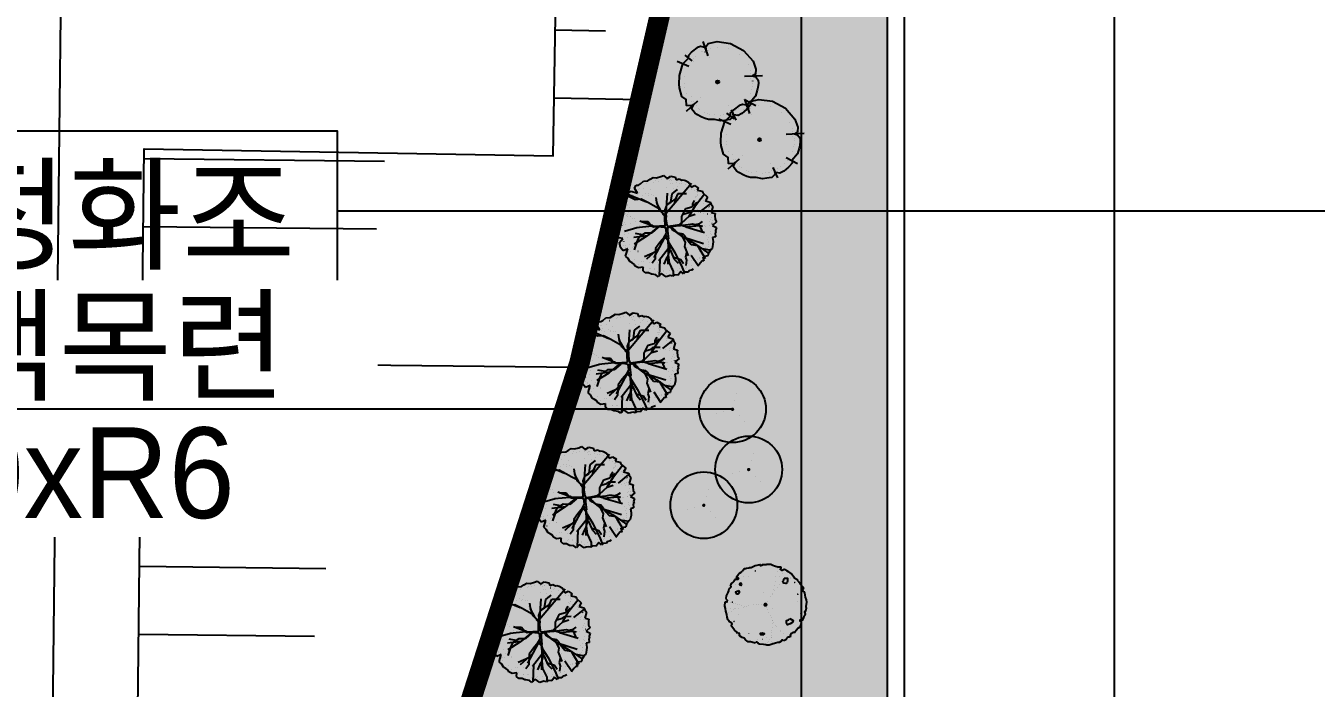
# Model space of a CAD drawing. Header units: millimetres. Extents: x 13387 to 322416, y 10188 to 219730.
# Drawn here: x 24831 to 47583, y 120930 to 132622 of the extents above; entities that cross this region are included whole.
import ezdxf
from ezdxf.enums import TextEntityAlignment as Align
from ezdxf.xclip import XClip

# ---------------------------------------------------------------- set-up
doc = ezdxf.new("R2010")
doc.units = ezdxf.units.MM
doc.header["$LTSCALE"] = 400
doc.header["$XCLIPFRAME"] = 0
doc.set_wipeout_variables(frame=1)
for name, pattern in [('base$0$base$0$PHANTOM2', [31.75, 15.875, -3.175, 3.175, -3.175, 3.175, -3.175]), ('base$0$base$0$XREF_BASE$0$PHANTOMX2', [5, 2.5, -0.5, 0.5, -0.5, 0.5, -0.5]), ('CONT', [2, 1, 1]), ('DOT2', [0.125, 0, -0.125])]:
    doc.linetypes.add(name, pattern=pattern)
doc.layers.get('Defpoints').update_dxf_attribs({"color": 153})
for name, color, linetype in [('0-wipeout', 255, 'Continuous'), ('0-녹지', 71, 'Continuous'), ('_교목_Name', 7, 'Continuous'), ('_교목_Plant', 90, 'Continuous'), ('_교목_Size', 7, 'Continuous'), ('_교목_Tag', 7, 'Continuous'), ('base$0$base$0$1-지적선', 3, 'Continuous'), ('base$0$base$0$A-조적해치', 8, 'Continuous'), ('base$0$base$0$LSMD_CONT_LDREG_41500', 1, 'Continuous'), ('base$0$base$0$rndur', 1, 'Continuous'), ('base$0$base$0$WID', 4, 'Continuous'), ('base$0$base$0$XREF_BASE$0$CE-SLOP-FILL', 1, 'Continuous'), ('base$0$base$0$XREF_BASE$0$CE_PROPERTY LINE', 2, 'Continuous'), ('base$0$base$0$XREF_BASE$0$LSMD_CONT_LDREG_41500', 1, 'Continuous'), ('base$0$base$0$XREF_BASE$0$성토옹벽', 6, 'Continuous'), ('base$0$base$0$사업부지', 7, 'Continuous'), ('tc-2', 252, 'Continuous')]:
    doc.layers.add(name, color=color, linetype=linetype)
doc.layers.add('base$0$base$0$A-MKXS-TEXT1', color=3, linetype='Continuous', lineweight=25)
doc.styles.add('base$0$base$0$SH_대대리576', font='NanumGothicBold.ttf')
doc.styles.add('Landy', font='')
doc.styles.get("Standard").update_dxf_attribs({"font": 'arial.ttf'})
doc.styles.get('Landy').set_extended_font_data('Dotum')
doc.dimstyles.new('LandyUse_T', dxfattribs={"dimtxt": 2.5, "dimasz": 80, "dimexe": 1.25, "dimexo": 0.625, "dimtad": 1, "dimtxsty": 'Standard', "dimcen": 2.5, "dimadec": 0, "dimazin": 0, "dimtfac": 1, "dimtmove": 0, "dimatfit": 3, "dimfxl": 1, "dimarcsym": 0})

# ---------------------------------------------------------------- blocks, each defined once
blk = doc.blocks.new('base$0$base$0$XREF_BASE$0$A$C3CBC0631')
at = {"layer": 'base$0$base$0$XREF_BASE$0$CE_PROPERTY LINE', "color": 8, "linetype": 'base$0$base$0$XREF_BASE$0$PHANTOMX2', "ltscale": 3, "flags": 128}
blk.add_lwpolyline([(24653, 158067), (15380, 151109), (8259, 149251), (3838, 149290), (748, 147602), (-6916, 147572), (-7299, 146160), (-1843, 125252), (436, 116516), (2171, 109870), (5326, 104706), (5798, 96717), (3940, 88655), (43, 76542), (81, 64279), (3722, 52297), (8342, 45951), (24954, 35648), (27528, 32946), (33205, 26984), (45785, 19196), (55262, 14961), (63842, 9900), (67943, 799), (71065, 403), (74495, 0), (71416, 11497), (72509, 16027), (80907, 20283), (84381, 29814), (86654, 26118), (86417, 19281), (94182, 16961), (94474, 13223), (94701, 13128), (143072, 50641), (145797, 73715), (141926, 86006), (137274, 142330), (130340, 137929), (128629, 139085), (122336, 140647), (114378, 141402), (105828, 145930), (90331, 146144), (69871, 143916), (58636, 140116), (56478, 144307), (45633, 153630)], close=True, dxfattribs=at)
blk = doc.blocks.new('base$0$base$0$G$C940A8A8A')
at = {"layer": 'base$0$base$0$LSMD_CONT_LDREG_41500', "color": 1, "linetype": 'Continuous', "const_width": 300, "flags": 128}
blk.add_lwpolyline([(108147, 137630), (87787, 140640), (75957, 139800), (74927, 144400), (66787, 156160), (47607, 165750), (36878, 161359), (29518, 161359), (25251, 162513), (21834, 161660), (14411, 163566), (13684, 162297), (13684, 140689), (13684, 131660), (13684, 124791), (15433, 118998), (13873, 111149), (10039, 103817), (3210, 93080)], dxfattribs=at)
blk = doc.blocks.new('base$0$base$0$현황측량 지적')
at = {"layer": 'base$0$base$0$rndur', "linetype": 'base$0$base$0$PHANTOM2', "ltscale": 2, "const_width": 360, "flags": 128}
blk.add_lwpolyline([(206883, -157310), (202971, -156085), (192523, -138055), (192037, -134393), (187653, -139214), (180694, -143462), (173737, -143509), (161354, -148904), (157725, -144242), (154816, -136784), (158050, -127241), (126239, -144923), (122996, -147375), (114777, -142533), (78067, -156212), (59378, -150969), (50990, -145420), (42961, -141949), (35259, -140747), (23792, -141142), (15855, -140119), (12425, -139716), (9303, -139321), (5202, -130219), (-3377, -125158), (-12855, -120922), (-25433, -113134), (-31110, -107172), (-33684, -104469), (-50296, -94166), (-54916, -87820), (-58556, -75838), (-58594, -63575), (-54697, -51462), (-52838, -43399), (-53310, -35411), (-56465, -30247), (-58199, -23603), (-65933, 6044), (-65550, 7455), (-83110, 7388), (-99556, 7405), (-100789, 7832), (-83513, -58384), (-91570, -60086), (-90952, -159807)], dxfattribs=at)
at = {"layer": 'base$0$base$0$rndur', "linetype": 'base$0$base$0$PHANTOM2', "ltscale": 2, "flags": 128}
blk.add_lwpolyline([(206883, -157310), (202971, -156085), (192523, -138055), (192037, -134393), (187653, -139214), (180694, -143462), (173737, -143509), (161354, -148904), (157725, -144242), (154816, -136784), (158050, -127241), (126239, -144923), (122996, -147375), (114777, -142533), (78067, -156212), (59378, -150969), (50990, -145420), (42961, -141949), (35259, -140747), (23792, -141142), (15855, -140119), (12425, -139716), (9303, -139321), (5202, -130219), (-3377, -125158), (-12855, -120922), (-25433, -113134), (-31110, -107172), (-33684, -104469), (-50296, -94166), (-54916, -87820), (-58556, -75838), (-58594, -63575), (-54697, -51462), (-52838, -43399), (-53310, -35411), (-56465, -30247), (-58199, -23603), (-65933, 6044), (-65550, 7455), (-83110, 7388), (-99556, 7405), (-100789, 7832), (-83513, -58384), (-91570, -60086), (-90952, -159807)], dxfattribs=at)
at = {"layer": 'base$0$base$0$1-지적선', "color": 8, "rotation": 14.62512504690287}
blk.add_blockref('base$0$base$0$G$C940A8A8A', (-38193, -154447), dxfattribs=at)
blk = doc.blocks.new('base$0$base$0$XREF_BASE$0$42423123')
at = {"color": 8, "elevation": -85.903, "flags": 128}
blk.add_lwpolyline([(296753.797, 354722.355), (296742.728, 354721.684), (296725.083, 354743.467), (296725.304, 354745.576), (296719.523, 354752.714), (296718.006, 354754.586), (296707.445, 354767.624, -0.241383), (296702.098, 354793.07), (296709.251, 354819.265), (296716.193, 354817.325), (296719.019, 354827.438), (296712.017, 354829.394), (296712.346, 354830.601)], format="xyb", dxfattribs=at)
at = {"color": 8, "flags": 128}
blk.add_lwpolyline([(296720.991, 354828.24), (296719.555, 354821.015), (296715.721, 354813.683), (296708.892, 354802.946), (296705.833, 354791.071), (296706.33, 354778.558), (296709.198, 354771.251), (296722.671, 354757.088), (296724.479, 354753.823), (296728.467, 354746.621), (296738.672, 354735.909), (296746.773, 354729.418), (296753.797, 354722.355)], dxfattribs=at)
at = {"layer": 'base$0$base$0$XREF_BASE$0$CE-SLOP-FILL', "color": 8}
for p, q in [((296716.791, 354819.464), (296717.643, 354819.226)), ((296709.206, 354819.1), (296713.296, 354817.983)), ((296716.468, 354818.308), (296717.926, 354817.901)), ((296708.89, 354817.942), (296712.853, 354816.86)), ((296708.574, 354816.785), (296712.41, 354815.737)), ((296708.257, 354815.627), (296715.67, 354813.603)), ((296707.941, 354814.469), (296711.469, 354813.506)), ((296707.625, 354813.312), (296710.973, 354812.398)), ((296707.309, 354812.154), (296710.478, 354811.289)), ((296706.993, 354810.997), (296709.983, 354810.18))]:
    blk.add_line(p, q, dxfattribs=at)
at = {"layer": 'base$0$base$0$XREF_BASE$0$LSMD_CONT_LDREG_41500', "color": 8, "linetype": 'Continuous', "flags": 128}
blk.add_lwpolyline([(296753.797, 354722.355), (296753.797, 354722.355), (296746.773, 354729.418), (296738.672, 354735.909), (296728.467, 354746.621), (296724.479, 354753.823), (296722.671, 354757.088), (296709.198, 354771.251), (296706.33, 354778.558), (296705.833, 354791.071), (296708.892, 354802.946), (296715.721, 354813.683), (296719.555, 354821.015), (296720.991, 354828.24)], dxfattribs=at)
blk = doc.blocks.new('base$0$base$0$XREF_BASE$0$A$C5E376D50')
at = {"color": 8}
blk.add_lwpolyline([(374986, 153404, -0.180089), (333337, 157628), (326035, 161222, 0.102992), (299192, 168139), (300158, 168093, -0.148011), (272310, 177969), (248009, 195863), (239404, 202199), (237464, 203627), (223953, 213576, -0.241383), (211743, 238073), (212176, 276367), (195483, 272011, -0.369038), (200555, 266091, -0.003164), (200552, 265424), (199994, 216062, -0.041869), (198408, 199419)], format="xyb", dxfattribs=at)
at = {"layer": 'Defpoints', "linetype": 'Continuous', "flags": 128}
blk.add_lwpolyline([(223488, 311364), (224064, 303398), (223324, 292498), (220744, 288205), (219448, 282647), (222600, 277488), (223072, 269500), (221214, 261437), (217317, 249324)], dxfattribs=at)
at = {"color": 8, "xscale": 1000, "yscale": 1000, "zscale": 1000, "rotation": 14.62585327519887}
blk.add_blockref('base$0$base$0$XREF_BASE$0$42423123', (-197286947, -417977119), dxfattribs=at)
blk = doc.blocks.new('base', base_point=(0, 0))
at = {"layer": 'base$0$base$0$사업부지', "linetype": 'Continuous', "ltscale": 10}
h = blk.add_hatch(dxfattribs=at)
h.set_pattern_fill('AR-HBONE', color=8, scale=100, angle=14.62513, style=0)
h.set_pattern_definition([(59.62512505, (-195145259.7, -419444232.27), (-142.83199963, 547.356392), [1200, -400]), (149.62512505, (-195145057.44, -419443887.18), (-142.83199963, 547.356392), [1200, -400])])
edge = h.paths.add_edge_path()
edge.add_arc((2429632.2, -997541.1), 8500, 12.08953, 71.41029, ccw=False)
edge.add_arc((2429632.2, -997541.1), 8500, 360, 12.08953, ccw=False)
edge.add_line((2438132.2, -997541.1), (2438132.2, -1035817.5))
edge.add_arc((2467632.2, -1035817.5), 29500, 180, 238.20401)
edge.add_line((2452088.7, -1060890.5), (2484216.1, -1080807.1))
edge.add_arc((2493436.8, -1065933.4), 17500, 238.20401, 296.88928)
edge.add_arc((2493436.8, -1065933.4), 17500, 296.88928, 329.81131)
edge.add_arc((2520232.4, -1081521.7), 13500, 90, 149.81131, ccw=False)
edge.add_line((2520232.4, -1068021.7), (2522153.2, -1068021.7))
edge.add_line((2522153.2, -1068021.7), (2522153.2, -1066521.7))
edge.add_line((2522153.2, -1066521.7), (2520232.4, -1066521.7))
edge.add_arc((2520232.4, -1081521.7), 15000, 90, 149.81131)
edge.add_arc((2493436.8, -1065933.4), 16000, 296.88928, 329.81131, ccw=False)
edge.add_arc((2493436.8, -1065933.4), 16000, 238.20401, 296.88928, ccw=False)
edge.add_line((2485006.4, -1079532.2), (2452879.1, -1059615.6))
edge.add_arc((2467632.2, -1035817.5), 28000, 180, 238.20401, ccw=False)
edge.add_line((2439632.2, -1035817.5), (2439632.2, -997541.1))
edge.add_arc((2429632.2, -997541.1), 10000, 360, 12.08953)
edge.add_arc((2429632.2, -997541.1), 10000, 12.08953, 76.96135)
edge.add_line((2431888.3, -987798.9), (2432341.9, -989484.6))
blk.add_lwpolyline([(2417941.7, -1007032.4), (2429951.3, -1007032.4), (2429951.3, -1009870.8), (2417941.7, -1009870.8)], close=True)
blk.add_lwpolyline([(2454429.9, -1008451.6), (2429951.3, -1008451.6)])
at = {"layer": 'base$0$base$0$A-조적해치'}
blk.add_lwpolyline([(2439948.2, -997533.7), (2439948.2, -1035810.1, 0.2595675), (2453053.2, -1059353.2), (2485180.5, -1079269.9)], format="xyb", dxfattribs=at)
at = {"layer": 'base$0$base$0$WID'}
for points in [[(2443648.2, -995439.3), (2443648.2, -1035810.1, 0.2595679), (2455002.7, -1056208.5), (2487130, -1076125.1, 0.2618101), (2498880, -1076628.6, 0.2618101)], [(2439648.2, -997533.7), (2439648.2, -1035810.1, 0.2595675), (2452895.1, -1059608.2), (2485022.4, -1079524.9)]]:
    blk.add_lwpolyline(points, format="xyb", dxfattribs=at)
at = {"layer": 'base$0$base$0$사업부지', "color": 8, "linetype": 'Continuous', "ltscale": 10, "flags": 128}
blk.add_lwpolyline([(2432341.9, -989484.6, -0.2647752), (2437943.7, -995760.9, -0.0527995), (2438132.2, -997541.1), (2438132.2, -1035817.5, 0.2595675), (2452088.7, -1060890.5), (2484216.1, -1080807.1, 0.2618101), (2501351.5, -1081541.3, 0.1446457), (2508563.3, -1074733.2, -0.267067), (2520232.4, -1068021.7), (2522153.2, -1068021.7)], format="xyb", dxfattribs=at)
ref = blk.add_blockref('base$0$base$0$현황측량 지적', (2488921, -959657.5))
XClip(ref).set_block_clipping_path([(-120941.079460036, -150848.0068536659), (162857.5363889819, 70751.9931463341)])
ref = blk.add_blockref('base$0$base$0$XREF_BASE$0$A$C5E376D50', (2212998.1, -1272554.8))
XClip(ref).set_block_clipping_path([(154965.4345864058, 162053.3751671459), (438965.4345861674, 383653.3751671459)])
at = {"layer": 'base$0$base$0$XREF_BASE$0$성토옹벽'}
blk.add_blockref('base$0$base$0$XREF_BASE$0$A$C3CBC0631', (2430288.9, -1099777.9), dxfattribs=at)
at = {"layer": 'base$0$base$0$A-MKXS-TEXT1', "style": 'base$0$base$0$SH_대대리576'}
blk.add_text('오수정화조', height=1600, dxfattribs=at).set_placement((2424197.2, -1008512.6), align=Align.MIDDLE_CENTER)
blk = doc.blocks.new('TL000073_0')
blk.add_hatch(color=256).paths.add_polyline_path([(0.024, 0, 1), (-0.024, 0, 1)])
at = {"color": 0}
blk.add_lwpolyline([(-0.187, 0.55), (-0.149, 0.605), (-0.009, 0.635), (0.205, 0.607), (0.409, 0.497), (0.558, 0.324), (0.604, 0.199), (0.598, 0.124), (0.551, 0.095), (0.6, 0.078), (0.639, 0.026), (0.641, -0.022), (0.634, -0.09), (0.625, -0.132), (0.597, -0.223), (0.511, -0.326), (0.519, -0.364), (0.457, -0.434), (0.382, -0.497), (0.321, -0.528), (0.257, -0.519), (0.24, -0.502), (0.246, -0.541), (0.195, -0.594), (0.156, -0.6), (0.115, -0.608), (0.05, -0.615), (-0.05, -0.593), (-0.141, -0.595), (-0.196, -0.578), (-0.247, -0.557), (-0.325, -0.515), (-0.36, -0.489), (-0.411, -0.424), (-0.375, -0.356), (-0.411, -0.378), (-0.488, -0.373), (-0.493, -0.28), (-0.563, -0.228), (-0.6, -0.096), (-0.607, -0.038), (-0.602, 0.103), (-0.545, 0.287), (-0.456, 0.375), (-0.455, 0.422), (-0.41, 0.467), (-0.299, 0.55), (-0.268, 0.563), (-0.206, 0.548), (-0.173, 0.485)], close=True, dxfattribs=at)
blk.add_circle((0, 0), 0.0236)
at = {"layer": 'tc-2', "linetype": 'CONT', "flags": 128}
for points in [[(-0.149, 0.413), (-0.228, 0.637)], [(-0.399, 0.33), (-0.512, 0.421)], [(-0.638, 0.327), (-0.452, 0.247)], [(0.422, 0.089), (0.707, 0.101)], [(-0.318, -0.305), (-0.495, -0.466)], [(0.422, -0.278), (0.6, -0.373)], [(0.211, -0.44), (0.287, -0.602)]]:
    blk.add_lwpolyline(points, dxfattribs=at)
at = {"layer": 'tc-2', "linetype": 'DOT2'}
blk.add_lwpolyline([(-0.141, 0.49), (-0.119, 0.522), (-0.007, 0.546), (0.177, 0.521), (0.352, 0.427), (0.479, 0.278), (0.517, 0.175), (0.514, 0.127), (0.436, 0.079), (0.524, 0.048), (0.55, 0.014), (0.551, -0.019), (0.545, -0.077), (0.538, -0.113), (0.514, -0.188), (0.432, -0.286), (0.439, -0.32), (0.394, -0.372), (0.33, -0.426), (0.285, -0.449), (0.243, -0.442), (0.179, -0.377), (0.194, -0.478), (0.163, -0.51), (0.136, -0.514), (0.1, -0.521), (0.046, -0.527), (-0.042, -0.508), (-0.124, -0.51), (-0.167, -0.496), (-0.211, -0.478), (-0.278, -0.442), (-0.306, -0.422), (-0.339, -0.379), (-0.269, -0.25), (-0.376, -0.314), (-0.415, -0.311), (-0.418, -0.238), (-0.484, -0.19), (-0.515, -0.082), (-0.521, -0.033), (-0.516, 0.088), (-0.468, 0.245), (-0.384, 0.327), (-0.384, 0.369), (-0.352, 0.401), (-0.257, 0.472), (-0.239, 0.479), (-0.203, 0.471), (-0.173, 0.412), (-0.12, 0.392)], close=True, dxfattribs=at)
at = {"layer": 'tc-2', "linetype": 'DOT2', "flags": 128}
for points in [[(0.422, -0.278), (0, 0), (-0.149, 0.413)], [(-0.399, 0.33), (-0.008, 0.022), (-0.452, 0.247)], [(-0.318, -0.305), (0, 0), (0.422, 0.089)]]:
    blk.add_lwpolyline(points, dxfattribs=at)
blk.add_lwpolyline([(0.211, -0.44), (0, 0)], close=True, dxfattribs=at)
blk = doc.blocks.new('TL000029_0')
at = {"const_width": 0.0263}
blk.add_lwpolyline([(-0.013, 0, 1), (0.013, 0, 1)], format="xyb", close=True, dxfattribs=at)
at = {"color": 0}
blk.add_circle((0, 0), 0.526, dxfattribs=at)
at = {"layer": 'tc-2', "linetype": 'DOT2'}
for p, q in [((0.038, 0.143), (-0.185, 0.492)), ((0, 0), (0.136, 0.508)), ((0.068, 0.254), (0.315, 0.422)), ((-0.254, -0.068), (-0.523, 0.062)), ((0, 0), (-0.508, -0.136)), ((0, 0), (0.372, -0.372)), ((-0.143, -0.038), (-0.334, -0.407)), ((0.104, -0.104), (0.519, -0.086)), ((0.186, -0.186), (0.208, -0.483))]:
    blk.add_line(p, q, dxfattribs=at)
blk = doc.blocks.new('TL000051_0')
at = {"color": 0}
for points in [[(-0.31, 0.566), (-0.297, 0.574), (-0.263, 0.582), (-0.251, 0.587), (-0.226, 0.587), (-0.213, 0.591), (-0.175, 0.612), (-0.162, 0.616), (-0.133, 0.625), (-0.111, 0.629), (-0.082, 0.633), (-0.08, 0.633)], [(-0.05, 0.633), (-0.055, 0.617), (-0.063, 0.614), (-0.072, 0.614), (-0.078, 0.614), (-0.08, 0.622), (-0.08, 0.628), (-0.08, 0.636)], [(-0.05, 0.633), (-0.031, 0.633), (0.015, 0.633), (0.023, 0.637), (0.086, 0.637)], [(0.086, 0.637), (0.116, 0.625), (0.141, 0.612), (0.196, 0.599), (0.209, 0.599), (0.238, 0.595), (0.245, 0.593)], [(-0.554, 0.304), (-0.554, 0.305), (-0.541, 0.321), (-0.533, 0.334), (-0.512, 0.351), (-0.495, 0.372), (-0.483, 0.393), (-0.473, 0.406)], [(-0.459, 0.43), (-0.43, 0.426), (-0.423, 0.416), (-0.434, 0.399), (-0.449, 0.399), (-0.465, 0.406), (-0.473, 0.406)], [(-0.458, 0.43), (-0.453, 0.439), (-0.445, 0.452), (-0.424, 0.481), (-0.407, 0.498), (-0.381, 0.515), (-0.369, 0.524), (-0.36, 0.529)], [(-0.31, 0.566), (-0.314, 0.567), (-0.333, 0.564), (-0.341, 0.559), (-0.347, 0.548), (-0.361, 0.527)], [(0.3, 0.56), (0.293, 0.557), (0.26, 0.54), (0.23, 0.561), (0.247, 0.582), (0.245, 0.593)], [(0.3, 0.56), (0.318, 0.549), (0.331, 0.541), (0.356, 0.524), (0.39, 0.498), (0.411, 0.49), (0.419, 0.477), (0.445, 0.439), (0.453, 0.426), (0.491, 0.401), (0.508, 0.387)], [(-0.625, 0.095), (-0.621, 0.098), (-0.613, 0.14), (-0.604, 0.161), (-0.588, 0.195), (-0.575, 0.22), (-0.572, 0.255)], [(-0.555, 0.305), (-0.546, 0.293), (-0.548, 0.278), (-0.557, 0.266), (-0.572, 0.255)], [(0.508, 0.387), (0.504, 0.38), (0.516, 0.372), (0.525, 0.359), (0.525, 0.355), (0.533, 0.355), (0.535, 0.355)], [(0.535, 0.355), (0.537, 0.351), (0.546, 0.325), (0.571, 0.3), (0.592, 0.275), (0.592, 0.258), (0.596, 0.245)], [(0.596, 0.245), (0.582, 0.233), (0.58, 0.231), (0.582, 0.217), (0.586, 0.213), (0.59, 0.213), (0.601, 0.211), (0.602, 0.211), (0.606, 0.21)], [(0.606, 0.21), (0.613, 0.186), (0.617, 0.153), (0.626, 0.119), (0.638, 0.077), (0.647, 0.039), (0.634, -0.029), (0.643, -0.053), (0.63, -0.1), (0.63, -0.107)], [(-0.586, -0.243), (-0.592, -0.235), (-0.601, -0.197), (-0.609, -0.155), (-0.626, -0.1), (-0.63, -0.058), (-0.638, -0.024), (-0.638, 0.005), (-0.634, 0.026), (-0.634, 0.046)], [(-0.625, 0.095), (-0.601, 0.074), (-0.61, 0.039), (-0.634, 0.046)], [(0.626, -0.142), (0.621, -0.168), (0.604, -0.192), (0.601, -0.201), (0.58, -0.247), (0.576, -0.253)], [(0.63, -0.107), (0.616, -0.113), (0.614, -0.119), (0.62, -0.13), (0.622, -0.134), (0.626, -0.142)], [(-0.537, -0.318), (-0.526, -0.306), (-0.528, -0.29), (-0.539, -0.284), (-0.548, -0.282), (-0.556, -0.276), (-0.564, -0.268), (-0.57, -0.254), (-0.584, -0.243), (-0.586, -0.243)], [(-0.438, -0.452), (-0.445, -0.441), (-0.457, -0.428), (-0.486, -0.399), (-0.516, -0.365), (-0.533, -0.336), (-0.537, -0.319), (-0.537, -0.318)], [(0.564, -0.27), (0.563, -0.273), (0.554, -0.31), (0.546, -0.332), (0.541, -0.353), (0.512, -0.37), (0.483, -0.408), (0.466, -0.428), (0.459, -0.442)], [(0.577, -0.254), (0.563, -0.248), (0.561, -0.248), (0.552, -0.246), (0.546, -0.246), (0.54, -0.246), (0.542, -0.256), (0.55, -0.261), (0.557, -0.265), (0.565, -0.271)], [(-0.407, -0.489), (-0.409, -0.469), (-0.404, -0.458), (-0.407, -0.451), (-0.415, -0.447), (-0.421, -0.447), (-0.44, -0.453)], [(-0.161, -0.606), (-0.179, -0.601), (-0.234, -0.584), (-0.272, -0.584), (-0.289, -0.572), (-0.314, -0.551), (-0.335, -0.529), (-0.369, -0.517), (-0.407, -0.489)], [(0.254, -0.577), (0.243, -0.58), (0.213, -0.593), (0.196, -0.597), (0.158, -0.606), (0.103, -0.622), (0.057, -0.635), (0.019, -0.639), (0.007, -0.631), (-0.031, -0.627), (-0.095, -0.622), (-0.108, -0.619)], [(0.283, -0.569), (0.272, -0.56), (0.264, -0.56), (0.252, -0.562), (0.254, -0.57), (0.254, -0.577)], [(0.398, -0.5), (0.373, -0.513), (0.361, -0.513), (0.348, -0.517), (0.331, -0.534), (0.318, -0.551), (0.297, -0.563), (0.283, -0.569)], [(0.46, -0.443), (0.446, -0.437), (0.432, -0.439), (0.409, -0.451), (0.399, -0.458), (0.393, -0.468), (0.391, -0.478), (0.395, -0.496), (0.399, -0.501)]]:
    blk.add_lwpolyline(points, dxfattribs=at)
for points, const_width in [([(-0.344, 0.439, -1), (-0.346, 0.439, -1)], 0.00251), ([(-0.264, 0.439, -1), (-0.267, 0.439, -1)], 0.00251), ([(-0.153, 0.532, -1), (-0.166, 0.532, -1)], 0.0125), ([(0.222, 0.443, -1), (0.219, 0.443, -1)], 0.00251), ([(0.275, 0.492, -1), (0.273, 0.492, -1)], 0.00251), ([(0.39, 0.421, -1), (0.387, 0.421, -1)], 0.00251), ([(-0.477, 0.315, -1), (-0.479, 0.315, -1)], 0.00251), ([(0.466, 0.351, -1), (0.454, 0.351, -1)], 0.0125), ([(-0.516, 0.041, -1), (-0.528, 0.041, -1)], 0.0125), ([(-0.03, 0.196, -1), (-0.032, 0.196, -1)], 0.00251), ([(0.515, 0.165, -1), (0.502, 0.165, -1)], 0.0125), ([(0.509, 0.046, -1), (0.507, 0.046, -1)], 0.00251), ([(-0.424, -0.158, -1), (-0.426, -0.158, -1)], 0.00251), ([(0.107, -0.056, -1), (0.105, -0.056, -1)], 0.00251), ([(0.563, -0.136, -1), (0.55, -0.136, -1)], 0.0125), ([(-0.489, -0.264, -1), (-0.502, -0.264, -1)], 0.0125), ([(-0.258, -0.454, -1), (-0.265, -0.454, -1)], 0.00752), ([(-0.127, -0.542, -1), (-0.13, -0.542, -1)], 0.00251), ([(-0.045, -0.542, -1), (-0.052, -0.542, -1)], 0.00752), ([(0.023, -0.516, -1), (0.021, -0.516, -1)], 0.00251), ([(0.209, -0.498, -1), (0.206, -0.498, -1)], 0.00251)]:
    blk.add_lwpolyline(points, format="xyb", close=True, dxfattribs=dict(at, const_width=const_width))
for points in [[(0.292, 0.421), (0.345, 0.417), (0.349, 0.377), (0.34, 0.351), (0.318, 0.333), (0.287, 0.337), (0.278, 0.346), (0.274, 0.368), (0.283, 0.377)], [(-0.42, 0.218), (-0.473, 0.196), (-0.464, 0.178), (-0.447, 0.17), (-0.429, 0.17), (-0.411, 0.196), (-0.407, 0.205)], [(-0.372, 0.311), (-0.385, 0.342), (-0.398, 0.333), (-0.411, 0.319), (-0.398, 0.315), (-0.381, 0.306), (-0.376, 0.306)], [(0.384, -0.215), (0.437, -0.25), (0.428, -0.277), (0.389, -0.303), (0.345, -0.316), (0.332, -0.286), (0.332, -0.25), (0.349, -0.242), (0.362, -0.237)], [(-0.053, -0.449), (-0.084, -0.454), (-0.08, -0.471), (-0.036, -0.476), (-0.018, -0.458), (-0.018, -0.458)]]:
    blk.add_lwpolyline(points, close=True, dxfattribs=at)
at = {"const_width": 0.0326}
blk.add_lwpolyline([(0.016, 0, -1), (-0.016, 0, -1)], format="xyb", close=True, dxfattribs=at)
at = {"color": 0}
blk.add_lwpolyline([(-0.108, -0.619, 0.875539), (-0.161, -0.606, 1.618197)], format="xyb", dxfattribs=at)
at = {"layer": 'tc-2', "linetype": 'DOT2'}
for points in [[(0, 0), (0.037, 0.05), (0.075, 0.126), (0.105, 0.164), (0.135, 0.224), (0.182, 0.276), (0.224, 0.314), (0.284, 0.365), (0.344, 0.421), (0.391, 0.498)], [(0.113, 0.177), (0.122, 0.237), (0.135, 0.301), (0.164, 0.365), (0.164, 0.447), (0.182, 0.519), (0.186, 0.571), (0.191, 0.6)], [(-0.002, 0.007), (-0.062, 0.007), (-0.117, 0.002), (-0.147, 0.002), (-0.194, 0.002), (-0.263, -0.019), (-0.348, -0.037), (-0.43, -0.053), (-0.481, -0.057), (-0.557, -0.057), (-0.617, -0.057), (-0.631, -0.062)], [(-0.301, -0.027), (-0.327, -0.023), (-0.374, -0.01), (-0.413, 0.002), (-0.447, 0.011), (-0.477, 0.015), (-0.507, 0.023), (-0.549, 0.037), (-0.605, 0.059)], [(-0.01, 0.002), (0.007, -0.015), (0.02, -0.045), (0.037, -0.079), (0.053, -0.126), (0.083, -0.164), (0.1, -0.207), (0.117, -0.254), (0.13, -0.288), (0.156, -0.327), (0.169, -0.348), (0.229, -0.4), (0.241, -0.425), (0.276, -0.455), (0.331, -0.494), (0.36, -0.513)], [(-0.465, -0.056), (-0.498, -0.074), (-0.537, -0.104), (-0.579, -0.13), (-0.605, -0.143), (-0.612, -0.145)], [(0.113, -0.254), (0.113, -0.301), (0.109, -0.365), (0.1, -0.412), (0.097, -0.438), (0.1, -0.481), (0.097, -0.524), (0.1, -0.579), (0.105, -0.596), (0.101, -0.623)], [(0.097, -0.519), (0.07, -0.553), (0.053, -0.579), (0.037, -0.596), (0.015, -0.621), (0.007, -0.63)]]:
    blk.add_lwpolyline(points, dxfattribs=at)
blk = doc.blocks.new('TL000015_0')
at = {"color": 0}
for p, q in [((-0.441, 0.534), (-0.419, 0.573)), ((-0.401, 0.463), (-0.441, 0.534)), ((-0.419, 0.573), (-0.386, 0.575)), ((-0.386, 0.575), (-0.358, 0.59)), ((-0.358, 0.59), (-0.317, 0.629)), ((-0.317, 0.629), (-0.256, 0.634)), ((-0.256, 0.634), (-0.223, 0.655)), ((-0.223, 0.655), (-0.182, 0.679)), ((-0.182, 0.679), (-0.138, 0.675)), ((-0.138, 0.675), (-0.079, 0.692)), ((-0.079, 0.692), (-0.042, 0.707)), ((-0.042, 0.707), (0.008, 0.666)), ((-0.007, 0.185), (0.344, 0.601)), ((0.008, 0.666), (0.058, 0.697)), ((0.058, 0.697), (0.121, 0.686)), ((0.121, 0.686), (0.134, 0.647)), ((0.134, 0.647), (0.177, 0.662)), ((0.177, 0.662), (0.214, 0.642)), ((0.214, 0.642), (0.23, 0.649)), ((0.23, 0.649), (0.262, 0.64)), ((0.262, 0.64), (0.304, 0.616)), ((0.304, 0.616), (0.312, 0.601)), ((0.312, 0.601), (0.34, 0.547)), ((0.34, 0.547), (0.386, 0.568)), ((0.386, 0.568), (0.441, 0.534)), ((0.441, 0.534), (0.423, 0.506)), ((-0.61, 0.344), (-0.584, 0.362)), ((-0.584, 0.362), (-0.562, 0.414)), ((-0.562, 0.414), (-0.536, 0.436)), ((-0.431, 0.373), (-0.541, 0.426)), ((-0.536, 0.436), (-0.519, 0.466)), ((-0.275, 0.337), (-0.53, 0.447)), ((-0.519, 0.466), (-0.486, 0.49)), ((-0.486, 0.49), (-0.401, 0.463)), ((-0.35, 0.38), (-0.431, 0.373)), ((-0.249, 0.328), (-0.35, 0.38)), ((-0.132, 0.338), (-0.142, 0.402)), ((0.011, 0.461), (0, 0.33)), ((0.04, 0.326), (0.13, 0.387)), ((0.062, 0.338), (0.079, 0.456)), ((0.079, 0.456), (0.152, 0.515)), ((0.117, 0.332), (0.135, 0.396)), ((0.13, 0.387), (0.16, 0.458)), ((0.16, 0.458), (0.275, 0.458)), ((0.361, 0.316), (0.388, 0.36)), ((0.398, 0.291), (0.523, 0.452)), ((0.423, 0.506), (0.493, 0.49)), ((0.493, 0.49), (0.502, 0.466)), ((0.502, 0.466), (0.567, 0.41)), ((0.567, 0.41), (0.536, 0.359)), ((0.536, 0.359), (0.604, 0.34)), ((-0.66, 0.227), (-0.63, 0.277)), ((-0.636, 0.172), (-0.66, 0.227)), ((-0.63, 0.277), (-0.61, 0.344)), ((-0.183, 0.292), (-0.249, 0.328)), ((-0.11, 0.253), (-0.183, 0.292)), ((-0.137, 0.324), (-0.076, 0.214)), ((-0.097, 0.228), (-0.132, 0.338)), ((-0.044, 0.179), (-0.097, 0.228)), ((-0.076, 0.214), (-0.044, 0.182)), ((-0.017, 0.235), (0.01, 0.306)), ((-0.009, 0.16), (-0.017, 0.235)), ((0, 0.33), (-0.008, 0.158)), ((0.01, 0.306), (0.062, 0.338)), ((0.211, 0.14), (0.268, 0.25)), ((0.228, 0.174), (0.307, 0.196)), ((0.268, 0.25), (0.348, 0.275)), ((0.307, 0.196), (0.341, 0.221)), ((0.312, 0.148), (0.398, 0.291)), ((0.341, 0.221), (0.429, 0.223)), ((0.348, 0.275), (0.419, 0.338)), ((0.363, 0.284), (0.361, 0.316)), ((0.466, 0.204), (0.612, 0.321)), ((0.582, 0.281), (0.588, 0.276)), ((0.604, 0.34), (0.615, 0.312)), ((0.615, 0.312), (0.639, 0.281)), ((0.639, 0.281), (0.617, 0.198)), ((0.617, 0.198), (0.671, 0.181)), ((0.671, 0.181), (0.667, 0.157)), ((-0.689, 0.059), (-0.682, 0.101)), ((-0.68, 0.018), (-0.689, 0.059)), ((-0.686, -0.042), (-0.68, 0.018)), ((-0.682, 0.101), (-0.673, 0.133)), ((-0.673, 0.133), (-0.636, 0.172)), ((-0.203, 0.006), (-0.413, -0.015)), ((-0.208, 0.017), (-0.368, 0.079)), ((-0.254, 0.066), (-0.342, 0.066)), ((-0.215, 0.017), (-0.254, 0.066)), ((0.267, -0.003), (0.19, 0.02)), ((0.192, 0.017), (0.297, 0.03)), ((0.312, 0.148), (0.204, 0.045)), ((0.211, 0.044), (0.211, 0.14)), ((0.267, -0.003), (0.449, 0.016)), ((0.297, 0.03), (0.358, 0.04)), ((0.312, 0.148), (0.396, 0.174)), ((0.358, 0.04), (0.495, 0.008)), ((0.402, 0.03), (0.461, 0.047)), ((0.461, 0.047), (0.495, 0.071)), ((0.461, 0.01), (0.491, -0.068)), ((0.629, 0.042), (0.627, 0.039)), ((0.691, 0.068), (0.635, 0.018)), ((0.635, 0.018), (0.689, -0.01)), ((0.667, 0.157), (0.669, 0.101)), ((0.669, 0.101), (0.691, 0.068)), ((-0.638, -0.038), (-0.686, -0.042)), ((-0.682, -0.095), (-0.638, -0.038)), ((-0.682, -0.147), (-0.682, -0.095)), ((-0.602, -0.161), (-0.682, -0.147)), ((-0.645, -0.219), (-0.602, -0.161)), ((-0.406, -0.014), (-0.58, -0.066)), ((-0.262, -0.123), (-0.45, -0.147)), ((-0.278, -0.133), (-0.443, -0.238)), ((-0.328, -0.112), (-0.428, -0.093)), ((-0.379, -0.144), (-0.418, -0.227)), ((-0.293, -0.088), (-0.379, -0.144)), ((-0.203, -0.09), (-0.293, -0.088)), ((-0.262, -0.123), (-0.278, -0.133)), ((-0.262, -0.123), (-0.138, -0.022)), ((-0.112, -0.012), (-0.203, -0.09)), ((-0.026, -0.149), (-0.173, -0.422)), ((-0.138, -0.022), (-0.123, -0.003)), ((-0.029, -0.144), (-0.093, -0.218)), ((0.014, -0.17), (0.023, -0.261)), ((0.018, -0.171), (0.047, -0.291)), ((0.111, -0.051), (0.152, -0.083)), ((0.213, -0.129), (0.113, -0.055)), ((0.152, -0.083), (0.226, -0.098)), ((0.199, -0.095), (0.258, -0.218)), ((0.213, -0.129), (0.246, -0.15)), ((0.226, -0.098), (0.25, -0.122)), ((0.239, -0.145), (0.51, -0.229)), ((0.246, -0.15), (0.384, -0.229)), ((0.25, -0.122), (0.295, -0.191)), ((0.267, -0.003), (0.524, -0.08)), ((0.676, -0.138), (0.633, -0.15)), ((0.633, -0.15), (0.643, -0.202)), ((0.682, -0.08), (0.671, -0.083)), ((0.671, -0.083), (0.676, -0.138)), ((0.689, -0.01), (0.676, -0.051)), ((0.676, -0.051), (0.682, -0.08)), ((-0.632, -0.286), (-0.645, -0.219)), ((-0.597, -0.334), (-0.632, -0.286)), ((-0.534, -0.306), (-0.597, -0.334)), ((-0.562, -0.406), (-0.534, -0.306)), ((-0.411, -0.223), (-0.443, -0.318)), ((-0.154, -0.352), (-0.301, -0.416)), ((-0.101, -0.289), (-0.273, -0.448)), ((-0.149, -0.298), (-0.156, -0.445)), ((-0.093, -0.218), (-0.149, -0.298)), ((0.022, -0.306), (-0.105, -0.469)), ((0.017, -0.199), (0.114, -0.355)), ((0.023, -0.261), (0.018, -0.518)), ((0.047, -0.291), (0.025, -0.391)), ((0.05, -0.316), (0.108, -0.445)), ((0.114, -0.355), (0.218, -0.562)), ((0.258, -0.218), (0.248, -0.274)), ((0.248, -0.274), (0.299, -0.399)), ((0.275, -0.355), (0.263, -0.418)), ((0.295, -0.191), (0.339, -0.245)), ((0.339, -0.245), (0.434, -0.257)), ((0.384, -0.229), (0.507, -0.313)), ((0.427, -0.258), (0.534, -0.436)), ((0.49, -0.301), (0.609, -0.323)), ((0.507, -0.313), (0.583, -0.368)), ((0.61, -0.315), (0.578, -0.365)), ((0.63, -0.299), (0.61, -0.315)), ((0.641, -0.243), (0.63, -0.299)), ((0.643, -0.202), (0.641, -0.243)), ((-0.53, -0.434), (-0.562, -0.406)), ((-0.501, -0.484), (-0.53, -0.434)), ((-0.473, -0.497), (-0.501, -0.484)), ((-0.438, -0.521), (-0.473, -0.497)), ((-0.429, -0.543), (-0.438, -0.521)), ((-0.156, -0.445), (-0.198, -0.502)), ((-0.092, -0.452), (-0.102, -0.682)), ((-0.002, -0.443), (-0.034, -0.516)), ((0.025, -0.401), (-0.002, -0.443)), ((0.025, -0.391), (0.035, -0.497)), ((0.035, -0.497), (0.091, -0.617)), ((0.099, -0.418), (0.199, -0.45)), ((0.108, -0.445), (0.162, -0.502)), ((0.199, -0.45), (0.233, -0.507)), ((0.263, -0.418), (0.277, -0.46)), ((0.277, -0.46), (0.268, -0.536)), ((0.342, -0.394), (0.435, -0.535)), ((0.467, -0.497), (0.432, -0.545)), ((0.493, -0.469), (0.467, -0.497)), ((0.515, -0.471), (0.493, -0.469)), ((0.571, -0.402), (0.499, -0.415)), ((0.499, -0.415), (0.515, -0.471)), ((0.578, -0.365), (0.571, -0.402)), ((-0.386, -0.567), (-0.429, -0.543)), ((-0.321, -0.556), (-0.386, -0.567)), ((-0.323, -0.606), (-0.321, -0.556)), ((-0.295, -0.634), (-0.323, -0.606)), ((-0.249, -0.634), (-0.295, -0.634)), ((-0.208, -0.656), (-0.249, -0.634)), ((-0.197, -0.656), (-0.208, -0.656)), ((-0.145, -0.663), (-0.197, -0.656)), ((-0.112, -0.689), (-0.145, -0.663)), ((-0.069, -0.643), (-0.112, -0.689)), ((-0.005, -0.689), (-0.069, -0.643)), ((0.023, -0.682), (-0.005, -0.689)), ((0.053, -0.673), (0.023, -0.682)), ((0.088, -0.68), (0.053, -0.673)), ((0.11, -0.663), (0.088, -0.68)), ((0.091, -0.617), (0.091, -0.666)), ((0.162, -0.667), (0.11, -0.663)), ((0.197, -0.616), (0.162, -0.667)), ((0.236, -0.647), (0.197, -0.616)), ((0.218, -0.562), (0.25, -0.642)), ((0.258, -0.628), (0.236, -0.647)), ((0.301, -0.626), (0.258, -0.628)), ((0.317, -0.602), (0.301, -0.626)), ((0.343, -0.597), (0.317, -0.602)), ((0.367, -0.584), (0.343, -0.597))]:
    blk.add_line(p, q, dxfattribs=at)
blk.add_lwpolyline([(0.077, 0.002), (0.077, -0.004), (0.096, -0.035), (0.118, -0.05), (0.109, -0.06), (0.08, -0.038), (0.056, -0.006), (0.014, -0.014), (0.014, -0.054), (0.026, -0.167), (0.005, -0.173), (0.002, -0.124), (-0.007, -0.132), (-0.018, -0.158), (-0.03, -0.145), (-0.001, -0.088), (-0.008, -0.014), (-0.026, -0.011), (-0.074, -0.004), (-0.109, -0.003), (-0.178, -0.004), (-0.214, 0.011), (-0.203, 0.022), (-0.181, 0.009), (-0.098, 0.011), (-0.033, 0.012), (-0.02, 0.019), (-0.023, 0.107), (-0.021, 0.144), (-0.049, 0.173), (-0.042, 0.185), (-0.025, 0.162), (-0.004, 0.157), (-0.007, 0.104), (0.003, 0.028), (0.017, 0.006), (0.093, 0.016), (0.181, 0.031), (0.203, 0.052), (0.206, 0.035), (0.192, 0.025), (0.187, 0.015)], close=True)
at = {"layer": 'tc-2', "linetype": 'DOT2'}
for p, q in [((-0.248, 0.335), (-0.424, 0.549)), ((-0.331, 0.436), (-0.352, 0.597)), ((-0.311, 0.534), (-0.316, 0.625)), ((-0.247, 0.458), (-0.311, 0.534)), ((-0.287, 0.463), (-0.269, 0.59)), ((-0.137, 0.324), (-0.277, 0.633)), ((-0.269, 0.59), (-0.172, 0.613)), ((-0.223, 0.514), (-0.222, 0.657)), ((-0.172, 0.613), (-0.157, 0.636)), ((-0.154, 0.361), (-0.167, 0.673)), ((-0.157, 0.636), (-0.115, 0.628)), ((-0.115, 0.628), (-0.071, 0.646)), ((0.011, 0.461), (-0.095, 0.687)), ((-0.071, 0.646), (0.002, 0.646)), ((0.011, 0.461), (-0.005, 0.693)), ((0.002, 0.646), (0.005, 0.65)), ((0.005, 0.546), (0.062, 0.69)), ((0.005, 0.65), (0.039, 0.631)), ((0.039, 0.631), (0.058, 0.646)), ((0.05, 0.598), (0.059, 0.701)), ((0.094, 0.532), (0.05, 0.598)), ((0.058, 0.646), (0.063, 0.643)), ((0.063, 0.643), (0.077, 0.595)), ((0.077, 0.595), (0.141, 0.614)), ((0.146, 0.478), (0.09, 0.687)), ((0.135, 0.396), (0.174, 0.67)), ((0.141, 0.614), (0.184, 0.597)), ((0.152, 0.515), (0.27, 0.63)), ((0.158, 0.561), (0.245, 0.647)), ((0.184, 0.597), (0.202, 0.601)), ((0.194, 0.423), (0.437, 0.536)), ((0.202, 0.601), (0.26, 0.581)), ((0.26, 0.581), (0.298, 0.536)), ((0.298, 0.536), (0.331, 0.54)), ((0.331, 0.54), (0.345, 0.513)), ((0.388, 0.505), (0.407, 0.549)), ((-0.541, 0.298), (-0.519, 0.397)), ((-0.519, 0.397), (-0.485, 0.409)), ((-0.485, 0.409), (-0.471, 0.443)), ((-0.471, 0.443), (-0.383, 0.458)), ((-0.365, 0.475), (-0.426, 0.505)), ((-0.385, 0.519), (-0.373, 0.524)), ((-0.383, 0.458), (-0.385, 0.519)), ((-0.373, 0.524), (-0.287, 0.463)), ((-0.254, 0.434), (-0.308, 0.451)), ((-0.205, 0.444), (-0.254, 0.434)), ((-0.178, 0.434), (-0.247, 0.458)), ((-0.142, 0.402), (-0.178, 0.434)), ((-0.137, 0.39), (-0.171, 0.475)), ((0.121, 0.493), (0.094, 0.532)), ((0.275, 0.458), (0.388, 0.505)), ((0.345, 0.513), (0.414, 0.48)), ((0.37, 0.245), (0.403, 0.4)), ((0.388, 0.36), (0.397, 0.419)), ((0.397, 0.419), (0.427, 0.451)), ((0.403, 0.4), (0.461, 0.515)), ((0.414, 0.48), (0.425, 0.47)), ((0.414, 0.422), (0.501, 0.477)), ((0.419, 0.338), (0.449, 0.39)), ((0.425, 0.47), (0.425, 0.431)), ((0.425, 0.431), (0.51, 0.364)), ((0.427, 0.451), (0.444, 0.5)), ((0.449, 0.39), (0.527, 0.429)), ((0.51, 0.364), (0.523, 0.349)), ((0.527, 0.429), (0.535, 0.431)), ((-0.555, 0.151), (-0.661, 0.207)), ((-0.534, 0.167), (-0.634, 0.201)), ((-0.536, 0.211), (-0.632, 0.286)), ((-0.621, 0.15), (-0.571, 0.18)), ((-0.544, 0.217), (-0.608, 0.333)), ((-0.604, 0.277), (-0.563, 0.335)), ((-0.571, 0.18), (-0.604, 0.277)), ((-0.543, 0.309), (-0.587, 0.348)), ((-0.563, 0.335), (-0.541, 0.298)), ((-0.514, 0.27), (-0.543, 0.309)), ((-0.472, 0.119), (-0.536, 0.211)), ((-0.524, 0.191), (-0.514, 0.27)), ((-0.489, 0.137), (-0.524, 0.191)), ((-0.137, 0.324), (-0.275, 0.337)), ((0.388, 0.275), (0.596, 0.351)), ((0.396, 0.174), (0.634, 0.274)), ((0.424, 0.223), (0.508, 0.189)), ((0.429, 0.223), (0.522, 0.24)), ((0.441, 0.193), (0.671, 0.163)), ((0.508, 0.189), (0.554, 0.204)), ((0.523, 0.349), (0.517, 0.319)), ((0.517, 0.319), (0.582, 0.281)), ((0.522, 0.24), (0.569, 0.277)), ((0.554, 0.204), (0.635, 0.186)), ((0.563, 0.177), (0.651, 0.23)), ((0.569, 0.277), (0.625, 0.292)), ((0.588, 0.276), (0.575, 0.213)), ((0.575, 0.213), (0.602, 0.174)), ((-0.446, 0.109), (-0.69, 0.065)), ((-0.531, 0.142), (-0.68, 0.134)), ((-0.651, 0.074), (-0.673, 0.074)), ((-0.583, 0.064), (-0.651, 0.074)), ((-0.635, 0.057), (-0.617, 0.076)), ((-0.614, 0.015), (-0.635, 0.057)), ((-0.585, 0.025), (-0.634, -0.005)), ((-0.63, -0.042), (-0.614, 0.015)), ((-0.625, 0.128), (-0.621, 0.15)), ((-0.624, 0.122), (-0.625, 0.128)), ((-0.617, 0.076), (-0.624, 0.122)), ((-0.499, 0.044), (-0.585, 0.025)), ((-0.56, 0.03), (-0.583, 0.064)), ((-0.368, 0.079), (-0.555, 0.151)), ((-0.494, 0.142), (-0.534, 0.167)), ((-0.365, 0.02), (-0.499, 0.044)), ((-0.421, 0.076), (-0.494, 0.142)), ((-0.342, 0.066), (-0.421, 0.076)), ((-0.303, 0.066), (-0.365, 0.02)), ((0.449, 0.016), (0.69, -0.001)), ((0.495, 0.071), (0.589, 0.069)), ((0.495, 0.008), (0.591, 0.022)), ((0.519, 0.011), (0.685, 0.087)), ((0.538, 0.01), (0.687, -0.067)), ((0.589, 0.069), (0.63, 0.086)), ((0.591, 0.022), (0.682, -0.034)), ((0.627, 0.039), (0.593, 0.02)), ((0.593, 0.02), (0.608, -0.06)), ((0.602, 0.174), (0.615, 0.128)), ((0.615, 0.128), (0.603, 0.094)), ((0.603, 0.094), (0.629, 0.042)), ((0.63, 0.086), (0.664, 0.106)), ((-0.413, -0.015), (-0.692, -0.017)), ((-0.58, -0.066), (-0.686, -0.092)), ((-0.634, -0.005), (-0.673, -0.009)), ((-0.527, -0.05), (-0.673, -0.161)), ((-0.58, -0.11), (-0.673, -0.11)), ((-0.45, -0.147), (-0.662, -0.201)), ((-0.64, -0.106), (-0.63, -0.042)), ((-0.539, -0.152), (-0.64, -0.106)), ((-0.454, -0.148), (-0.633, -0.278)), ((-0.595, -0.179), (-0.539, -0.152)), ((-0.524, -0.095), (-0.58, -0.11)), ((-0.428, -0.093), (-0.524, -0.095)), ((-0.316, -0.158), (-0.392, -0.343)), ((0.213, -0.129), (0.342, -0.394)), ((0.483, -0.067), (0.582, -0.147)), ((0.491, -0.068), (0.603, -0.093)), ((0.524, -0.08), (0.679, -0.122)), ((0.545, -0.118), (0.582, -0.21)), ((0.617, -0.106), (0.56, -0.181)), ((0.582, -0.147), (0.658, -0.205)), ((0.603, -0.093), (0.65, -0.144)), ((0.608, -0.06), (0.617, -0.106)), ((-0.597, -0.257), (-0.627, -0.269)), ((-0.443, -0.238), (-0.602, -0.34)), ((-0.6, -0.193), (-0.595, -0.179)), ((-0.588, -0.201), (-0.6, -0.193)), ((-0.509, -0.24), (-0.597, -0.257)), ((-0.47, -0.289), (-0.592, -0.311)), ((-0.571, -0.26), (-0.588, -0.201)), ((-0.569, -0.28), (-0.571, -0.26)), ((-0.534, -0.291), (-0.569, -0.28)), ((-0.357, -0.184), (-0.563, -0.401)), ((-0.524, -0.346), (-0.534, -0.291)), ((-0.531, -0.36), (-0.524, -0.346)), ((-0.453, -0.269), (-0.509, -0.24)), ((-0.489, -0.347), (-0.499, -0.455)), ((-0.392, -0.343), (-0.497, -0.48)), ((-0.443, -0.318), (-0.489, -0.347)), ((-0.418, -0.227), (-0.47, -0.289)), ((-0.389, -0.337), (-0.434, -0.537)), ((0.289, -0.286), (0.298, -0.471)), ((0.434, -0.257), (0.557, -0.294)), ((0.526, -0.343), (0.453, -0.346)), ((0.453, -0.346), (0.453, -0.423)), ((0.51, -0.229), (0.628, -0.284)), ((0.529, -0.335), (0.526, -0.343)), ((0.542, -0.287), (0.529, -0.335)), ((0.576, -0.275), (0.542, -0.287)), ((0.557, -0.294), (0.593, -0.333)), ((0.56, -0.181), (0.58, -0.211)), ((0.58, -0.243), (0.576, -0.275)), ((0.58, -0.211), (0.58, -0.243)), ((0.582, -0.21), (0.64, -0.257)), ((-0.521, -0.388), (-0.531, -0.36)), ((-0.434, -0.458), (-0.521, -0.388)), ((-0.391, -0.514), (-0.443, -0.516)), ((-0.34, -0.478), (-0.434, -0.458)), ((-0.403, -0.548), (-0.34, -0.478)), ((-0.311, -0.48), (-0.391, -0.514)), ((-0.273, -0.448), (-0.383, -0.574)), ((-0.173, -0.422), (-0.329, -0.607)), ((-0.301, -0.416), (-0.311, -0.48)), ((-0.228, -0.487), (-0.276, -0.632)), ((-0.117, -0.499), (-0.249, -0.644)), ((-0.198, -0.502), (-0.225, -0.578)), ((-0.105, -0.469), (-0.184, -0.665)), ((-0.183, -0.489), (-0.161, -0.578)), ((-0.034, -0.516), (-0.039, -0.602)), ((0.018, -0.518), (0.014, -0.689)), ((0.018, -0.518), (0.084, -0.684)), ((0.143, -0.413), (0.148, -0.673)), ((0.162, -0.502), (0.174, -0.58)), ((0.168, -0.462), (0.279, -0.546)), ((0.271, -0.515), (0.218, -0.572)), ((0.233, -0.507), (0.28, -0.556)), ((0.343, -0.534), (0.271, -0.515)), ((0.298, -0.471), (0.35, -0.593)), ((0.299, -0.399), (0.346, -0.418)), ((0.335, -0.38), (0.498, -0.476)), ((0.347, -0.469), (0.343, -0.534)), ((0.346, -0.418), (0.39, -0.467)), ((0.432, -0.545), (0.347, -0.469)), ((0.347, -0.469), (0.367, -0.584)), ((0.372, -0.472), (0.347, -0.469)), ((0.424, -0.446), (0.372, -0.472)), ((0.39, -0.467), (0.424, -0.524)), ((0.451, -0.441), (0.424, -0.446)), ((0.453, -0.423), (0.451, -0.441)), ((-0.302, -0.556), (-0.403, -0.548)), ((-0.232, -0.582), (-0.302, -0.556)), ((-0.225, -0.578), (-0.259, -0.634)), ((-0.169, -0.584), (-0.232, -0.582)), ((-0.119, -0.618), (-0.169, -0.584)), ((-0.161, -0.578), (-0.129, -0.651)), ((-0.044, -0.616), (-0.119, -0.618)), ((-0.003, -0.643), (-0.044, -0.616)), ((-0.039, -0.602), (-0.039, -0.654)), ((0.036, -0.61), (-0.003, -0.643)), ((0.098, -0.571), (0.036, -0.61)), ((0.154, -0.61), (0.098, -0.571)), ((0.188, -0.604), (0.154, -0.61)), ((0.174, -0.58), (0.223, -0.624)), ((0.215, -0.597), (0.188, -0.604)), ((0.218, -0.572), (0.215, -0.597)), ((0.268, -0.536), (0.265, -0.57)), ((0.265, -0.57), (0.27, -0.617)), ((0.279, -0.546), (0.322, -0.609)), ((0.28, -0.556), (0.339, -0.578))]:
    blk.add_line(p, q, dxfattribs=at)
blk = doc.blocks.new('G$CE0093AA2')
at = {"layer": '0-녹지'}
h = blk.add_hatch(color=256, dxfattribs=at)
h.dxf.hatch_style = 1
edge = h.paths.add_edge_path()
edge.add_line((19332, 126164), (19440, 125747))
edge.add_line((19440, 125747), (22595, 120583))
edge.add_line((22595, 120583), (23068, 112594))
edge.add_line((23068, 112594), (21209, 104532))
edge.add_line((21209, 104532), (17313, 92419))
edge.add_line((17313, 92419), (17351, 80156))
edge.add_line((17351, 80156), (20991, 68174))
edge.add_line((20991, 68174), (25611, 61828))
edge.add_line((25611, 61828), (42224, 51526))
edge.add_line((42224, 51526), (44798, 48823))
edge.add_line((44798, 48823), (50475, 42861))
edge.add_line((50475, 42861), (63054, 35073))
edge.add_line((63054, 35073), (72532, 30838))
edge.add_line((72532, 30838), (81111, 25777))
edge.add_line((81111, 25777), (85212, 16676))
edge.add_line((85212, 16676), (91764, 15877))
edge.add_line((91764, 15877), (88685, 27374))
edge.add_line((88685, 27374), (89778, 31902))
edge.add_line((89778, 31902), (98176, 36160))
edge.add_line((98176, 36160), (101651, 45691))
edge.add_line((101651, 45691), (103923, 41996))
edge.add_line((103923, 41996), (103686, 35158))
edge.add_line((103686, 35158), (111452, 32838))
edge.add_line((111452, 32838), (111744, 29100))
edge.add_line((111744, 29100), (111971, 29006))
edge.add_line((111971, 29006), (160342, 66518))
edge.add_line((160342, 66518), (163067, 89592))
edge.add_line((163067, 89592), (159195, 101883))
edge.add_line((159195, 101883), (154544, 158207))
edge.add_line((154544, 158207), (147609, 153806))
edge.add_line((147609, 153806), (145898, 154962))
edge.add_line((145898, 154962), (139606, 156524))
edge.add_line((139606, 156524), (131647, 157279))
edge.add_line((131647, 157279), (123097, 161807))
edge.add_line((123097, 161807), (107601, 162021))
edge.add_line((107601, 162021), (87141, 159793))
edge.add_line((87141, 159793), (75906, 155993))
edge.add_line((75906, 155993), (73745, 160181))
edge.add_line((73745, 160181), (73096, 160745))
edge.add_line((73096, 160745), (72894, 160510))
edge.add_line((72894, 160510), (72242, 159752))
edge.add_line((72242, 159752), (62304, 168301))
edge.add_line((62304, 168301), (42227, 172547))
edge.add_line((42227, 172547), (32820, 165471))
edge.add_line((32820, 165471), (25883, 163665))
edge.add_line((25883, 163665), (18187, 161975))
edge.add_line((18187, 161975), (11890, 160474))
edge.add_line((11890, 160474), (17026, 140967))
edge.add_line((17026, 140967), (15748, 140633))
edge.add_arc((16971, 144898), 4437, 254.0004, 277.3556)
edge.add_arc((17403, 141489), 1000, 277.8144, 14.3903)
edge.add_line((18371, 141737), (13785, 159318))
edge.add_line((13785, 159318), (29855, 163519))
edge.add_line((29855, 163519), (30813, 159836))
edge.add_line((30813, 159836), (33433, 159836))
edge.add_arc((33433, 161336), 1500, 270, 0)
edge.add_line((34933, 161336), (34933, 165036))
edge.add_line((34933, 165036), (63733, 165036))
edge.add_line((63733, 165036), (63733, 161336))
edge.add_arc((65233, 161336), 1500, 180, 270)
edge.add_line((65233, 159836), (65633, 159836))
edge.add_line((65633, 159836), (65633, 153836))
edge.add_line((65633, 153836), (51533, 153836))
edge.add_arc((51533, 152336), 1500, 90, 180)
edge.add_line((50033, 152336), (50033, 151836))
edge.add_line((50033, 151836), (71008, 151836))
edge.add_line((71008, 151836), (71008, 151636))
edge.add_line((71008, 151636), (50033, 151636))
edge.add_line((50033, 151636), (50033, 151436))
edge.add_line((50033, 151436), (132842, 151437))
edge.add_line((132842, 151437), (125758, 157216))
edge.add_line((125758, 157216), (126390, 157991))
edge.add_line((126390, 157991), (133198, 152437))
edge.add_line((133198, 152437), (151994, 152437))
edge.add_line((151994, 152437), (152030, 124236))
edge.add_line((152030, 124236), (152233, 124236))
edge.add_line((152233, 124236), (152230, 88933))
edge.add_line((152230, 88933), (158560, 88933))
edge.add_line((158560, 88933), (158560, 78842))
edge.add_line((158560, 78842), (152230, 78842))
edge.add_line((152230, 78842), (152230, 66033))
edge.add_line((152230, 66033), (147833, 66033))
edge.add_line((147833, 66033), (147833, 62187))
edge.add_line((147833, 62187), (147083, 61578))
edge.add_line((147083, 61578), (147725, 60739))
edge.add_line((147725, 60739), (131769, 47783))
edge.add_line((131769, 47783), (123643, 42450))
edge.add_line((123643, 42450), (107643, 42441))
edge.add_line((107643, 42441), (107643, 47629))
edge.add_line((107643, 47629), (107217, 47629))
edge.add_arc((107217, 34129), 13500, 90, 149.8113)
edge.add_arc((80422, 49717), 17500, 296.8893, 329.8113, ccw=False)
edge.add_arc((80422, 49717), 17500, 238.204, 296.8893, ccw=False)
edge.add_line((71201, 34843), (39074, 54760))
edge.add_arc((54617, 79833), 29500, 180, 238.204, ccw=False)
edge.add_line((25117, 79833), (25117, 118109))
edge.add_arc((16617, 118109), 8500, 360, 71.3731)
ref = blk.add_blockref('base', (-2413015, 1115651))
XClip(ref).set_block_clipping_path([(2413015.1054852898, -1109546.827617452), (2592876.6779239769, -918069.190399006)])
at = {"layer": '_교목_Plant'}
for name, p, xscale, yscale, zscale in [('TL000073_0', (23642, 109483), 1120, 1120, 1120), ('TL000073_0', (24379, 108462), 1120, 1120, 1120), ('TL000015_0', (22740, 106926), 1280, 1280, 1280), ('TL000015_0', (22077, 104515), 1280, 1280, 1280), ('TL000029_0', (23905, 103705), 1120, 1120, 1120), ('TL000029_0', (24190, 102641), 1120, 1120, 1120), ('TL000015_0', (21295, 102141), 1280, 1280, 1280), ('TL000029_0', (23398, 102011), 1120, 1120, 1120), ('TL000051_0', (24486, 100255), 1120, 1120, 1120), ('TL000015_0', (20512, 99766), 1280, 1280, 1280)]:
    blk.add_blockref(name, p, dxfattribs=dict(at, xscale=xscale, yscale=yscale, zscale=zscale))
blk.add_wipeout([(6773, 105982), (17646, 105982), (17646, 101453), (6773, 101453)]).dxf.layer = '0-wipeout'
at = {"layer": '_교목_Name', "style": 'Landy'}
blk.add_text('21-백목련', height=1600, dxfattribs=at).set_placement((6985, 104025))
at = {"layer": '_교목_Size', "style": 'Landy'}
blk.add_text('H2.0xR6', height=1600, dxfattribs=at).set_placement((6985, 101785))
at = {"layer": '_교목_Tag'}
blk.add_leader([(23905, 103705), (17877, 103705), (6665, 103705)], dimstyle='LandyUse_T', dxfattribs=at)

msp = doc.modelspace()

# ---------------------------------------------------------------- block references
msp.add_blockref('G$CE0093AA2', (13387, 22149))

doc.saveas('drawing.dxf')
